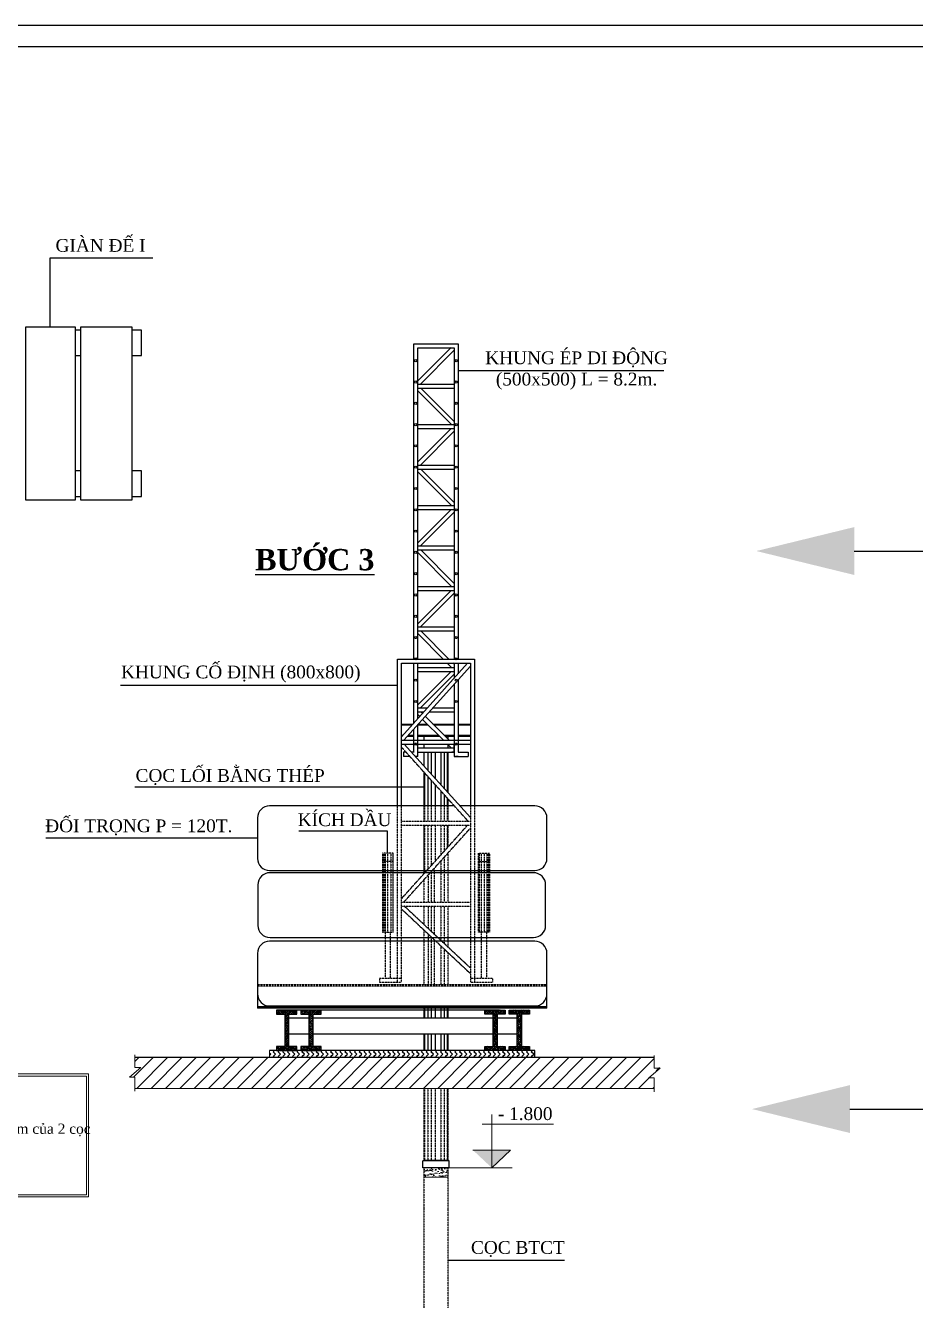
# Model space of a CAD drawing. Extents: x -134084 to 44078, y -38908 to 20492.
# Drawn here: x -103354 to -82447, y -9440 to 20492 of the extents above; entities that cross this region are included whole.
import ezdxf

# ---------------------------------------------------------------- set-up
doc = ezdxf.new("R2010")
doc.units = 0
doc.header["$MEASUREMENT"] = 0
doc.linetypes.add('HIDDEN', pattern=[0.375, 0.25, -0.125])
doc.layers.get('0').update_dxf_attribs({"linetype": 'CONTINUOUS'})
for name, color, linetype in [('D', 1, 'CONTINUOUS'), ('DIM', 8, 'CONTINUOUS'), ('TEXT', 3, 'CONTINUOUS'), ('THAY', 4, 'CONTINUOUS'), ('THEPPHU', 30, 'CONTINUOUS'), ('V', 2, 'CONTINUOUS')]:
    doc.layers.add(name, color=color, linetype=linetype)
doc.layers.add('KICTHUOC', color=3, linetype='CONTINUOUS', lineweight=20)
doc.styles.add('AVO', font='', dxfattribs={"width": 1.2})
doc.styles.add('M1', font='arial.ttf')
doc.styles.get('AVO').set_extended_font_data('VNI-Avo')
doc.dimstyles.new('ISO-25_WS', dxfattribs={"dimtxt": 2.5, "dimasz": 2.5, "dimexe": 1.25, "dimexo": 0.625, "dimtad": 1, "dimdec": 4, "dimdsep": 46, "dimtxsty": 'Standard', "dimcen": 2.5, "dimadec": 0, "dimazin": 0, "dimtfac": 1, "dimtdec": 4, "dimtmove": 0, "dimatfit": 3, "dimfxl": 1, "dimtolj": 1, "dimtzin": 0, "dimarcsym": 0})
pattern_1 = [(45, (-224422.72, 44243.232), (-22.45064, 22.45064), []), (135, (-224422.72, 44243.232), (-67.351921, 22.45064), [79.375, -47.625])]

msp = doc.modelspace()

# ---------------------------------------------------------------- hatches: boundary and pattern name
at = {"linetype": 'Continuous'}
h = msp.add_hatch(dxfattribs=at)
h.set_pattern_fill('ANSI38', color=4, scale=10, style=0)
h.set_pattern_definition(pattern_1)
h.paths.add_polyline_path([(-92370.3, -3190.2), (-92275.3, -3190.2), (-92275.3, -2810.2), (-92370.3, -2810.2)])
h.paths.add_polyline_path([(-91705.3, -2715.2), (-91515.3, -2715.2), (-91515.3, -2620.2), (-91990.3, -2620.2), (-91990.3, -2715.2), (-91800.3, -2715.2), (-91800.3, -3475.2), (-91990.3, -3475.2), (-91990.3, -3570.2), (-91515.3, -3570.2), (-91515.3, -3475.2), (-91705.3, -3475.2)])
h.paths.add_polyline_path([(-92275.3, -3190.2), (-92370.3, -3190.2), (-92370.3, -3475.2), (-92560.3, -3475.2), (-92560.3, -3570.2), (-92085.3, -3570.2), (-92085.3, -3475.2), (-92275.3, -3475.2)])
h.paths.add_polyline_path([(-92275.3, -2715.2), (-92085.3, -2715.2), (-92085.3, -2620.2), (-92560.3, -2620.2), (-92560.3, -2715.2), (-92370.3, -2715.2), (-92370.3, -2810.2), (-92275.3, -2810.2)])
h = msp.add_hatch()
h.set_pattern_fill('ZIGZAG', color=3, scale=25, angle=45, style=0)
h.set_pattern_definition([(45, (-225501.92, -6067.79), (1e-14, 112.2532), [79.375, -79.375]), (135, (-225445.8, -6011.665), (-112.2532, 1e-14), [79.375, -79.375])])
h.paths.add_polyline_path([(-91389.8, -3571), (-97619.5, -3571), (-97619.5, -3736.8), (-91389.8, -3736.8)])
at = {"layer": 'KICTHUOC'}
h = msp.add_hatch(dxfattribs=at)
h.set_pattern_fill('ANSI38', color=4, scale=10, style=0)
h.set_pattern_definition(pattern_1)
h.paths.add_polyline_path([(-97169.4, -2715.2), (-96979.4, -2715.2), (-96979.4, -2620.2), (-97454.4, -2620.2), (-97454.4, -2715.2), (-97264.4, -2715.2), (-97264.4, -3475.2), (-97454.4, -3475.2), (-97454.4, -3570.2), (-96979.4, -3570.2), (-96979.4, -3475.2), (-97169.4, -3475.2)])
h.paths.add_polyline_path([(-96599.4, -2810.2), (-96694.4, -2810.2), (-96694.4, -3190.2), (-96599.4, -3190.2)])
h.paths.add_polyline_path([(-96599.4, -3190.2), (-96694.4, -3190.2), (-96694.4, -3475.2), (-96884.4, -3475.2), (-96884.4, -3570.2), (-96409.4, -3570.2), (-96409.4, -3475.2), (-96599.4, -3475.2)])
h.paths.add_polyline_path([(-96409.4, -2620.2), (-96884.4, -2620.2), (-96884.4, -2715.2), (-96694.4, -2715.2), (-96694.4, -2810.2), (-96599.4, -2810.2), (-96599.4, -2715.2), (-96409.4, -2715.2)])
h = msp.add_hatch(dxfattribs=at)
h.set_pattern_fill('ANSI31', color=256, scale=75, style=0)
h.set_pattern_definition([(45, (-241529.82, -25364.3), (-168.3798, 168.3798), [])])
h.paths.add_polyline_path([(-88587.1, -4459.4), (-88587.1, -4196.9), (-88715.1, -4196.9), (-88448.1, -3969.1), (-88585.1, -3969.1), (-88585.1, -3736.8), (-100783.3, -3736.8), (-100783.3, -3969.1), (-100646.2, -3969.1), (-100913.2, -4196.9), (-100785.2, -4196.9), (-100785.2, -4459.4)])
h = msp.add_hatch(dxfattribs=at)
h.set_pattern_fill('AR-CONC', color=256, style=0)
h.set_pattern_definition([(50, (-262177.51, -28462.86), (182.18467, -15.93909), [19.05, -209.55]), (355, (-262177.51, -28462.86), (-35.24283, 191.05664), [15.24, -167.64]), (100.451, (-262162.33, -28464.2), (146.9425, 175.11669), [16.19, -178.09]), (46.1842, (-262177.5, -28412.06), (271.07904, -42.04233), [28.575, -314.325]), (96.6356, (-262154.92, -28415.57), (237.40423, 247.42556), [24.285, -267.135]), (351.184, (-262177.5, -28412.06), (237.4046, 247.4251), [22.86, -251.46]), (21, (-262152.11, -28424.76), (151.61488, -102.26552), [19.05, -209.55]), (326, (-262152.11, -28424.76), (61.80203, 184.18797), [15.24, -167.64]), (71.4514, (-262139.48, -28433.29), (213.41649, 81.92286), [16.19, -178.09]), (37.5, (-262177.51, -28462.864), (3.088603, 84.55504), [0, -165.608, 0, -170.18, 0, -168.275]), (7.5, (-262177.51, -28462.86), (66.819663, 100.180575), [0, -97.028, 0, -161.798, 0, -64.135]), (327.5, (-262234.15, -28462.864), (135.590595, -5.728744), [0, -63.5, 0, -198.12, 0, -262.89]), (317.5, (-262259.55, -28462.86), (148.12918, 25.42649), [0, -82.55, 0, -131.572, 0, -186.69])])
h.paths.add_polyline_path([(-93426.7, -6547.7), (-93426.7, -6323.1), (-93996.7, -6323.1), (-93996.7, -6547.7)])

# ---------------------------------------------------------------- linework, layer by layer
at = {"color": 2}
for p, q in [((-94234, 5619.4), (-94234, 13021.4)), ((-94234, 13021.4), (-93189, 13021.4)), ((-93189, 13021.4), (-93189, 5619.4)), ((-94614.2, 2173.5), (-94614.2, 5619.4)), ((-94614.2, 5619.4), (-92809.2, 5619.4)), ((-94234, 4112.6), (-94234, 5524.4)), ((-93189, 5524.4), (-93189, 5273.7)), ((-92809.2, 5619.4), (-92809.2, 2173.5)), ((-93189, 5131.7), (-93189, 3429.7)), ((-94234, 3429), (-94234, 3970.6)), ((-93996.7, 3806.9), (-93996.7, 3714)), ((-93628.9, 3806.9), (-93996.7, 3806.9)), ((-93996.7, 3619), (-93996.7, 3524)), ((-93426.7, 3806.9), (-93494.5, 3806.9)), ((-93426.7, 3739.2), (-93426.7, 3806.9)), ((-93426.7, 3524), (-93426.7, 3604.8)), ((-94472.2, 3429.7), (-94472.2, 3334.7)), ((-94412.7, 3429.7), (-94472.2, 3429.7)), ((-94327.2, 3334.7), (-94472.2, 3334.7)), ((-94234.5, 3429.7), (-94284.9, 3429.7)), ((-94139, 3334.7), (-94199.4, 3334.7)), ((-93996.7, 3429), (-93996.7, 3109.6)), ((-93901.7, 3429), (-93901.7, 3004)), ((-93825.7, 3429), (-93825.7, 2919.6)), ((-93730.7, 3429), (-93730.7, 2814)), ((-93597.7, 3429), (-93597.7, 2666.2)), ((-93521.7, 3429), (-93521.7, 2581.8)), ((-93445.7, 3429), (-93445.7, 2497.3)), ((-93426.7, 2476.2), (-93426.7, 3429)), ((-93284, 3334.7), (-92951.3, 3334.7)), ((-93189, 3334.7), (-93249.4, 3334.7)), ((-93189, 3429.7), (-92951.3, 3429.7)), ((-92951.3, 3429.7), (-92951.3, 3334.7)), ((-93996.7, 2967.5), (-93996.7, 2173.5)), ((-93977.7, 2946.4), (-93977.7, 2173.5)), ((-93901.7, 2862), (-93901.7, 2173.5)), ((-93825.7, 2777.5), (-93825.7, 2173.5)), ((-93730.7, 2672), (-93730.7, 2173.5)), ((-93597.7, 2524.2), (-93597.7, 2173.5)), ((-93521.7, 2439.8), (-93521.7, 2173.5)), ((-93282.1, 2173.5), (-97619.5, 2173.5)), ((-93445.7, 2355.3), (-93445.7, 2173.5)), ((-93426.7, 2173.5), (-93426.7, 2334.2)), ((-91389.8, 2173.5), (-93154.3, 2173.5)), ((-97904.5, 1888.5), (-97904.5, 938.5)), ((-91104.8, 938.5), (-91104.8, 1888.5)), ((-93996.7, 1719), (-93996.7, 576.6)), ((-97619.5, 653.5), (-91389.8, 653.5)), ((-91420.6, 602.7), (-97609, 602.7)), ((-97894, 317.7), (-97894, -632.3)), ((-91135.6, -632.3), (-91135.6, 317.7)), ((-91389.8, -1005.4), (-97619.5, -1005.4)), ((-97609, -917.3), (-91420.6, -917.3)), ((-97904.5, -1290.4), (-97904.5, -2240.4)), ((-91104.8, -2240.4), (-91104.8, -1290.4)), ((-92215.8, -2620.2), (-97454.4, -2620.2)), ((-93996.7, -2620.2), (-93996.7, -2810.2)), ((-93977.7, -2575.4), (-93977.7, -2810.2)), ((-93901.7, -2575.4), (-93901.7, -2810.2)), ((-93825.7, -2575.4), (-93825.7, -2810.2)), ((-93730.7, -2575.4), (-93730.7, -2810.2)), ((-93597.7, -2575.4), (-93597.7, -2810.2)), ((-93521.7, -2575.4), (-93521.7, -2810.2)), ((-93445.7, -2575.4), (-93445.7, -2810.2)), ((-93426.7, -2810.2), (-93426.7, -2620.2)), ((-96694.4, -2810.2), (-97169.4, -2810.2)), ((-92370.3, -2810.2), (-96599.4, -2810.2)), ((-91800.3, -2810.2), (-92275.3, -2810.2)), ((-91781.2, -2810.2), (-91781.2, -2810.2)), ((-96694.4, -3190.2), (-97169.4, -3190.2)), ((-92370.3, -3190.2), (-96599.4, -3190.2)), ((-93996.7, -3190.2), (-93996.7, -3571)), ((-93977.7, -3190.2), (-93977.7, -3571)), ((-93901.7, -3190.2), (-93901.7, -3571)), ((-93825.7, -3190.2), (-93825.7, -3571)), ((-93730.7, -3190.2), (-93730.7, -3571)), ((-93597.7, -3190.2), (-93597.7, -3571)), ((-93521.7, -3190.2), (-93521.7, -3571)), ((-93445.7, -3190.2), (-93445.7, -3571)), ((-93426.7, -3571), (-93426.7, -3190.2)), ((-91800.3, -3190.2), (-92275.3, -3190.2)), ((-91389.8, -3571), (-97619.5, -3571)), ((-91389.8, -3736.8), (-91389.8, -3571)), ((-91389.8, -3736.8), (-97619.5, -3736.8)), ((-94016.6, -6323.1), (-94016.6, -6161)), ((-93405.2, -6164.1), (-94016.6, -6164.1)), ((-93426.7, -6156.8), (-93996.7, -6156.8)), ((-93996.7, -6156.8), (-93426.7, -6156.8)), ((-93405.2, -6323.1), (-93405.2, -6161)), ((-93405.2, -6323.1), (-94016.6, -6323.1))]:
    msp.add_line(p, q, dxfattribs=at)
at = {"color": 3, "linetype": 'Continuous'}
for p, q in [((-94139, 12146.7), (-93356.7, 12929)), ((-94139, 5619.4), (-94139, 12926.4)), ((-94139, 12926.4), (-93284, 12926.4)), ((-93284, 12926.4), (-93284, 5619.4)), ((-94077.4, 12074), (-93284, 12867.4)), ((-94139, 12074), (-93284, 12074)), ((-94139, 11979), (-93284, 11979)), ((-93284, 11196.4), (-94066.6, 11979)), ((-93345.9, 11124), (-94139, 11917)), ((-94139, 11124), (-93284, 11124)), ((-94139, 11029), (-93284, 11029)), ((-94139, 10246.7), (-93356.7, 11029)), ((-94077.4, 10174), (-93284, 10967.4)), ((-94139, 10174), (-93284, 10174)), ((-94139, 10079), (-93284, 10079)), ((-93345.9, 9224), (-94139, 10017)), ((-93284, 9296.4), (-94066.6, 10079)), ((-94139, 9224), (-93284, 9224)), ((-94139, 8346.7), (-93356.7, 9129)), ((-94139, 9129), (-93284, 9129)), ((-94077.4, 8274), (-93284, 9067.4)), ((-94139, 8274), (-93284, 8274)), ((-94139, 8179), (-93284, 8179)), ((-93345.9, 7324), (-94139, 8117)), ((-93284, 7396.4), (-94066.6, 8179)), ((-94139, 7324), (-93284, 7324)), ((-94139, 6446.7), (-93356.7, 7229)), ((-94139, 7229), (-93284, 7229)), ((-94077.4, 6374), (-93284, 7167.4)), ((-94139, 6374), (-93284, 6374)), ((-94139, 6279), (-93284, 6279)), ((-93541.3, 5619.4), (-94139, 6217)), ((-93407, 5619.4), (-94066.6, 6279)), ((-94519.2, 2173.5), (-94519.2, 5524.4)), ((-94519.2, 5524.4), (-92904.2, 5524.4)), ((-94519.2, 3795.7), (-92968.3, 5519)), ((-94465, 3714), (-92904.2, 5448.1)), ((-94139, 4218.2), (-94139, 5524.4)), ((-94139, 5424), (-93284, 5424)), ((-93345.9, 5424), (-93446.3, 5524.4)), ((-93284, 5496.4), (-93312, 5524.4)), ((-93284, 5524.4), (-93284, 5168.2)), ((-92904.2, 5524.4), (-92904.2, 2173.5)), ((-94139, 4546.7), (-93356.7, 5329)), ((-94139, 5329), (-93284, 5329)), ((-94077.4, 4474), (-93284, 5267.4)), ((-93284, 5026.2), (-93284, 3334.7)), ((-94139, 4474), (-93908.8, 4474)), ((-94139, 4379), (-93994.3, 4379)), ((-94092.2, 4270.2), (-94139, 4317)), ((-94028.5, 4340.9), (-94066.6, 4379)), ((-93535.9, 3714), (-94024.9, 4202.9)), ((-93401.6, 3714), (-93961.2, 4273.7)), ((-93866.5, 4379), (-93284, 4379)), ((-93781, 4474), (-93284, 4474)), ((-94139, 3334.7), (-94139, 4076.2)), ((-94519.2, 3714), (-92904.2, 3714)), ((-94519.2, 3619), (-92904.2, 3619)), ((-92904.2, 1895.7), (-94455.2, 3619)), ((-94234, 3429), (-94234, 3619)), ((-94139, 3334.7), (-94139, 3619)), ((-93345.9, 3524), (-93440.9, 3619)), ((-93284, 3596.4), (-93306.6, 3619)), ((-93284, 3429), (-93284, 3619)), ((-93284, 3619), (-93284, 3334.7)), ((-93284, 3524), (-94139, 3524)), ((-93285.5, 3429), (-94138, 3429)), ((-93284.5, 3429.7), (-93334.9, 3429.7)), ((-97904.5, -2027.7), (-97904.5, -2575.4)), ((-91104.8, -2575.4), (-91104.8, -2027.7)), ((-91104.8, -2545.3), (-97904.5, -2545.3)), ((-91104.8, -2575.4), (-97904.5, -2575.4)), ((-97619.5, -2525.4), (-91389.8, -2525.4))]:
    msp.add_line(p, q, dxfattribs=at)
at = {"color": 1, "linetype": 'Continuous'}
for p, q in [((-94519.2, 4094.2), (-94250.6, 4094.2)), ((-94519.2, 4075.2), (-94267.7, 4075.2)), ((-94139.9, 4075.2), (-93897.1, 4075.2)), ((-94122.8, 4094.2), (-93916.1, 4094.2)), ((-93781.8, 4094.2), (-93284, 4094.2)), ((-93762.8, 4075.2), (-93284, 4075.2)), ((-93189, 4094.2), (-92904.2, 4094.2)), ((-93189, 4075.2), (-92904.2, 4075.2)), ((-94519.2, 3828.2), (-94490, 3828.2)), ((-94519.2, 3809.2), (-94507.1, 3809.2)), ((-94379.3, 3809.2), (-94234, 3809.2)), ((-94362.2, 3828.2), (-94234, 3828.2)), ((-94139, 3828.2), (-93650.1, 3828.2)), ((-94139, 3809.2), (-93631.1, 3809.2)), ((-93515.8, 3828.2), (-93284, 3828.2)), ((-93496.8, 3809.2), (-93284, 3809.2)), ((-93189, 3828.2), (-92904.2, 3828.2)), ((-93189, 3809.2), (-92904.2, 3809.2))]:
    msp.add_line(p, q, dxfattribs=at)
at = {"color": 3, "linetype": 'HIDDEN'}
for p, q in [((-92958.5, 1814), (-94519.2, 3548.1)), ((-94614.2, -1965.1), (-94614.2, 2173.5)), ((-94519.2, -1965.1), (-94519.2, 2173.5)), ((-92904.2, 2173.5), (-92904.2, -1965.1)), ((-92809.2, 2173.5), (-92809.2, -1965.1)), ((-94519.2, 1814), (-92904.2, 1814)), ((-94519.2, 1719), (-92904.2, 1719)), ((-93610, 864), (-92904.2, 1648.1)), ((-94938.6, 1059.9), (-94938.6, 866)), ((-94908.3, 1059.9), (-94908.3, 866)), ((-94847.7, 1059.9), (-94847.7, 866)), ((-94774.9, 1059.9), (-94774.9, 866)), ((-94726.4, 1059.9), (-94726.4, 866)), ((-92697.1, 1059.9), (-92697.1, 866)), ((-92648.6, 1059.9), (-92648.6, 866)), ((-92575.8, 1059.9), (-92575.8, 866)), ((-92515.2, 1059.9), (-92515.2, 866)), ((-92484.9, 1059.9), (-92484.9, 866)), ((-94938.6, 866), (-94938.6, -794.4)), ((-94908.3, 866), (-94908.3, -794.4)), ((-94847.7, 866), (-94847.7, -794.4)), ((-94774.9, 866), (-94774.9, -794.4)), ((-94726.4, 866), (-94726.4, -794.4)), ((-94519.2, -3.9), (-93738.1, 864)), ((-94465, -85.6), (-93610.3, 864)), ((-92697.1, 866), (-92697.1, -794.4)), ((-92648.6, 866), (-92648.6, -794.4)), ((-92575.8, 866), (-92575.8, -794.4)), ((-92515.2, 866), (-92515.2, -794.4)), ((-92484.9, 866), (-92484.9, -794.4)), ((-94519.2, -85.6), (-92904.2, -85.6)), ((-94519.2, -180.6), (-92904.2, -180.6)), ((-94087.4, -656), (-94519.2, -251.5)), ((-93947.1, -656), (-94455.2, -180.6)), ((-92904.2, -1631.8), (-93183.8, -1370.2)), ((-92904.2, -1764.3), (-93183.8, -1502.4)), ((-91104.8, -2027.7), (-97904.5, -2027.7)), ((-91104.8, -2057.8), (-97904.5, -2057.8)), ((-95041.7, -1870.1), (-95041.7, -1965.1)), ((-95041.7, -1870.1), (-94519.2, -1870.1)), ((-95041.7, -1965.1), (-94519.2, -1965.1)), ((-92904.2, -1870.1), (-92381.7, -1870.1)), ((-92904.2, -1965.1), (-92381.7, -1965.1)), ((-92381.7, -1870.1), (-92381.7, -1965.1)), ((-93996.7, -4459.4), (-93996.7, -6156.8)), ((-93977.7, -4459.4), (-93977.7, -6156.8)), ((-93901.7, -4459.4), (-93901.7, -6156.8)), ((-93825.7, -4459.4), (-93825.7, -6156.8)), ((-93730.7, -4459.4), (-93730.7, -6156.8)), ((-93597.7, -4459.4), (-93597.7, -6156.8)), ((-93521.7, -4459.4), (-93521.7, -6156.8)), ((-93445.7, -4459.4), (-93445.7, -6156.8)), ((-93426.7, -6156.8), (-93426.7, -4459.4)), ((-93996.7, -6322.6), (-93996.7, -7284.6)), ((-93426.7, -7284.6), (-93426.7, -6321.6)), ((-93996.7, -7284.6), (-93996.7, -9704.6)), ((-93426.7, -9704.6), (-93426.7, -7284.6))]:
    msp.add_line(p, q, dxfattribs=at)
at = {"color": 2, "linetype": 'HIDDEN'}
for p, q in [((-93996.7, 2173.5), (-93996.7, 1814)), ((-93977.7, 2173.5), (-93977.7, 1814)), ((-93901.7, 2173.5), (-93901.7, 1814)), ((-93825.7, 2173.5), (-93825.7, 1814)), ((-93730.7, 2173.5), (-93730.7, 1814)), ((-93597.7, 2173.5), (-93597.7, 1814)), ((-93521.7, 2173.5), (-93521.7, 1814)), ((-93445.7, 2173.5), (-93445.7, 1814)), ((-93426.7, 1814), (-93426.7, 2173.5)), ((-93977.7, 1719), (-93977.7, 597.7)), ((-93901.7, 1719), (-93901.7, 682.2)), ((-93825.7, 1719), (-93825.7, 766.6)), ((-93737.8, 864), (-92968.3, 1719)), ((-93730.7, 1719), (-93730.7, 864)), ((-93597.7, 1719), (-93597.7, 1019.6)), ((-93521.7, 1719), (-93521.7, 1104)), ((-93445.7, 1719), (-93445.7, 1188.4)), ((-93426.7, 1209.6), (-93426.7, 1719)), ((-93521.7, 962), (-93521.7, -85.6)), ((-93426.7, -85.6), (-93426.7, 1067.5)), ((-93825.7, 624.6), (-93825.7, -85.6)), ((-93750.7, 707.9), (-93750.7, -85.6)), ((-93597.7, 877.5), (-93597.7, -85.6)), ((-93996.7, 434.6), (-93996.7, -85.6)), ((-93891.7, 551.3), (-93891.7, -85.6)), ((-93996.7, -180.6), (-93996.7, -609.6)), ((-93891.7, -180.6), (-93891.7, -698.5)), ((-93825.7, -180.6), (-93825.7, -769.6)), ((-93750.7, -180.6), (-93750.7, -858.5)), ((-93597.7, -180.6), (-93597.7, -982.9)), ((-93521.7, -180.6), (-93521.7, -1054)), ((-93426.7, -1142.9), (-93426.7, -180.6)), ((-93996.7, -740.9), (-93996.7, -2027.7)), ((-93891.7, -829.9), (-93891.7, -2027.7)), ((-93825.7, -901.1), (-93825.7, -2027.7)), ((-93750.7, -990.1), (-93750.7, -2027.7)), ((-93597.7, -1114.7), (-93597.7, -2027.7)), ((-93521.7, -1185.9), (-93521.7, -2027.7)), ((-93426.7, -2027.7), (-93426.7, -1274.9)), ((-93996.7, -2575.4), (-93996.7, -2620.2)), ((-93426.7, -2620.2), (-93426.7, -2575.4))]:
    msp.add_line(p, q, dxfattribs=at)
at = {"color": 3, "linetype": 'HIDDEN'}
for points in [[(-94714.3, 866), (-94714.3, 1059.9), (-94968.9, 1059.9), (-94968.9, 859.9)], [(-92709.2, 866), (-92709.2, 1059.9), (-92454.6, 1059.9), (-92454.6, 859.9)], [(-94714.3, -648.9), (-94714.3, 866), (-94968.9, 866), (-94968.9, -655)], [(-92709.2, -648.9), (-92709.2, 866), (-92454.6, 866), (-92454.6, -655)], [(-94968.9, -655), (-94968.9, -794.4), (-94714.3, -794.4), (-94714.3, -648.9)], [(-94902.2, -794.4), (-94902.2, -1873)], [(-94781, -1873), (-94781, -794.4)], [(-94087.4, -656), (-93183.8, -1502.4)], [(-93947.1, -656), (-93183.8, -1370.2)], [(-92454.6, -655), (-92454.6, -794.4), (-92709.2, -794.4), (-92709.2, -648.9)], [(-92642.5, -1873), (-92642.5, -794.4)], [(-92521.3, -794.4), (-92521.3, -1873)]]:
    msp.add_lwpolyline(points, dxfattribs=at)
at = {"color": 2}
for points in [[(-97454.4, -3570.2), (-96979.4, -3570.2), (-96979.4, -3475.2), (-97169.4, -3475.2), (-97169.4, -2715.2), (-96979.4, -2715.2), (-96979.4, -2620.2), (-97454.4, -2620.2), (-97454.4, -2715.2), (-97264.4, -2715.2), (-97264.4, -3475.2), (-97454.4, -3475.2)], [(-96884.4, -3570.2), (-96409.4, -3570.2), (-96409.4, -3475.2), (-96599.4, -3475.2), (-96599.4, -2715.2), (-96409.4, -2715.2), (-96409.4, -2620.2), (-96884.4, -2620.2), (-96884.4, -2715.2), (-96694.4, -2715.2), (-96694.4, -3475.2), (-96884.4, -3475.2)], [(-92085.3, -3570.2), (-92560.3, -3570.2), (-92560.3, -3475.2), (-92370.3, -3475.2), (-92370.3, -2715.2), (-92560.3, -2715.2), (-92560.3, -2620.2), (-92085.3, -2620.2), (-92085.3, -2715.2), (-92275.3, -2715.2), (-92275.3, -3475.2), (-92085.3, -3475.2)], [(-91515.3, -3570.2), (-91990.3, -3570.2), (-91990.3, -3475.2), (-91800.3, -3475.2), (-91800.3, -2715.2), (-91990.3, -2715.2), (-91990.3, -2620.2), (-91515.3, -2620.2), (-91515.3, -2715.2), (-91705.3, -2715.2), (-91705.3, -3475.2), (-91515.3, -3475.2)]]:
    msp.add_lwpolyline(points, close=True, dxfattribs=at)
at = {"color": 3, "linetype": 'Continuous'}
for centre in [(-94187.5, 12622.7), (-93237.5, 12622.7), (-94187.5, 12122.7), (-93237.5, 12122.7), (-94187.5, 11622.7), (-93237.5, 11622.7), (-94187.5, 11122.7), (-93237.5, 11122.7), (-94187.5, 10622.7), (-93237.5, 10622.7), (-94187.5, 10122.7), (-93237.5, 10122.7), (-94187.5, 9622.7), (-93237.5, 9622.7), (-94187.5, 9122.7), (-93237.5, 9122.7), (-94187.5, 8622.7), (-93237.5, 8622.7), (-94187.5, 8122.7), (-93237.5, 8122.7), (-94187.5, 7622.7), (-93237.5, 7622.7), (-94187.5, 7122.7), (-93237.5, 7122.7), (-94187.5, 6622.7), (-93237.5, 6622.7), (-94187.5, 6122.7), (-93237.5, 6122.7), (-94187.5, 5622.7), (-93237.5, 5622.7), (-94187.5, 5122.7), (-93237.5, 5122.7), (-94187.5, 4622.7), (-93237.5, 4622.7), (-94187.5, 3622.7), (-93237.5, 3622.7)]:
    msp.add_circle(centre, 25.2, dxfattribs=at)
at = {"color": 2}
for centre, start, end in [((-97619.5, 1888.5), 90, 180), ((-91389.8, 1888.5), 0, 90), ((-97619.5, 938.5), 180, 270), ((-91389.8, 938.5), 270, 0), ((-97609, 317.7), 90, 180), ((-91420.6, 317.7), 0, 90), ((-97609, -632.3), 180, 270), ((-91420.6, -632.3), 270, 0), ((-97619.5, -1290.4), 90, 180), ((-91389.8, -1290.4), 0, 90)]:
    msp.add_arc(centre, 285, start, end, dxfattribs=at)
at = {"color": 3, "linetype": 'Continuous'}
for centre, start, end in [((-97619.5, -2240.4), 180, 270), ((-91389.8, -2240.4), 270, 0)]:
    msp.add_arc(centre, 285, start, end, dxfattribs=at)
at = {"layer": 'D', "color": 3, "linetype": 'HIDDEN', "ltscale": 15}
for p, q in [((-83886.2, 8154.8), (-53716.6, 8154.8)), ((-83987.7, -4945.2), (-53716.6, -4945.2))]:
    msp.add_line(p, q, dxfattribs=at)
for points in [[(-83886.2, 8716.8), (-86186.2, 8154.8), (-83886.2, 7592.8), (-86186.2, 8154.8)], [(-83987.7, -4383.2), (-86287.7, -4945.2), (-83987.7, -5507.2), (-86287.7, -4945.2)]]:
    msp.add_trace(points, dxfattribs=at)
at = {"layer": 'DIM'}
msp.add_lwpolyline([(-49983.5, -38908), (-49983.5, 20492), (-134083.5, 20492), (-134083.5, -38908)], close=True, dxfattribs=at)
at = {"layer": 'KICTHUOC'}
for p, q in [((-97619.5, -3571), (-97619.5, -3736.8)), ((-100783.3, -3674.6), (-100783.3, -3969.1)), ((-88585.1, -3687.1), (-88585.1, -3981.6)), ((-100646.2, -3969.1), (-100913.2, -4196.9)), ((-100783.3, -3969.1), (-100646.2, -3969.1)), ((-88448.1, -3981.6), (-88715.1, -4209.4)), ((-88585.1, -3981.6), (-88448.1, -3981.6)), ((-100913.2, -4196.9), (-100785.2, -4196.9)), ((-100785.2, -4196.9), (-100785.2, -4524.6)), ((-88587.1, -4459.4), (-100783.3, -4459.4)), ((-88715.1, -4209.4), (-88587.1, -4209.4)), ((-88587.1, -4209.4), (-88587.1, -4537.1)), ((-92402.7, -6323.1), (-92402.7, -5073.7)), ((-92630.1, -5300.8), (-90952.5, -5300.8)), ((-91959.6, -5906.6), (-92845.7, -5906.6)), ((-92402.7, -6323.1), (-91959.6, -5906.6)), ((-93996.7, -6547.7), (-93426.7, -6547.7)), ((-93405.2, -6323.1), (-91920.8, -6323.1))]:
    msp.add_line(p, q, dxfattribs=at)
for points in [[(-114759.1, -4120.6), (-101869.7, -4120.6), (-101869.7, -7009), (-114759.1, -7009)], [(-114709.1, -4170.6), (-101919.7, -4170.6), (-101919.7, -6959), (-114709.1, -6959)]]:
    msp.add_lwpolyline(points, close=True, dxfattribs=at)
for points in [[(-92402.7, -6323.1), (-92845.7, -5906.6), (-92402.7, -5906.6), (-91959.6, -5906.6)], [(-92402.7, -6323.1), (-91959.6, -5906.6), (-92402.7, -5906.6), (-92845.7, -5906.6)], [(-92402.7, -5906.6), (-91959.6, -5906.6), (-92402.7, -5906.6), (-91959.6, -5906.6)], [(-92402.7, -5906.6), (-91959.6, -5906.6), (-91959.6, -5906.6), (-92402.7, -5906.6)]]:
    msp.add_solid(points, dxfattribs=at)
at = {"layer": 'THAY'}
msp.add_lwpolyline([(-50483.5, -38408), (-50483.5, 19992), (-133583.5, 19992), (-133583.5, -38408)], close=True, dxfattribs=at)
at = {"layer": 'THEPPHU', "color": 1}
msp.add_line((-88585.1, -3736.8), (-100783.3, -3736.8), dxfattribs=at)
at = {"layer": 'V', "linetype": 'ByBlock'}
for p, q in [((-103353.8, 13409.7), (-103353.8, 9355.6)), ((-102178.1, 13409.7), (-103353.8, 13409.7)), ((-102178.1, 9355.6), (-102178.1, 13409.7)), ((-102062.4, 13412.9), (-102062.4, 9358.7)), ((-100850.7, 13412.9), (-102062.4, 13412.9)), ((-100850.7, 9358.7), (-100850.7, 13412.9)), ((-103353.8, 9355.6), (-102178.1, 9355.6)), ((-102062.4, 9358.7), (-100850.7, 9358.7))]:
    msp.add_line(p, q, dxfattribs=at)
for points in [[(-102062.4, 13342.8), (-102178.1, 13342.8)], [(-100850.7, 12742.8), (-100631.7, 12742.8), (-100631.7, 13342.8), (-100850.7, 13342.8)], [(-102178.1, 12742.8), (-102062.4, 12742.8)], [(-102062.4, 10038.7), (-102178.1, 10038.7)], [(-100850.7, 9438.7), (-100631.7, 9438.7), (-100631.7, 10038.7), (-100850.7, 10038.7)], [(-102178.1, 9438.7), (-102062.4, 9438.7)]]:
    msp.add_lwpolyline(points, dxfattribs=at)

# ---------------------------------------------------------------- texts
at = {"color": 0, "linetype": 'ByBlock', "insert": (-91615.6, -5056.9), "char_height": 300, "attachment_point": 5}
msp.add_mtext('{\\fVNI-Times|b0|i0|c0|p2;- 1.800}', dxfattribs=at)
at = {"layer": 'TEXT', "linetype": 'Continuous', "attachment_point": 5, "style": 'M1'}
for s, insert, char_height in [('{\\fVNI-Times|b0|i0|c0|p2;GIAØN ÑEÁ I}', (-101591, 15326.9), 300), ('{\\fVNI-Times|b0|i0|c0|p2;KHUNG EÙP DI ÑOÄNG\\P(500x500) L = 8.2m.}', (-90408.4, 12392.6), 300), ('{\\fVNI-Times|b1|i0|c0|p2;\\LBÖÔÙC 3}', (-96558.4, 7948.9), 500), ('{\\fVNI-Times|b0|i0|c0|p2;KHUNG COÁ ÑÒNH (800x800)}', (-98297.3, 5267.1), 300), ('{\\fVNI-Times|b0|i0|c0|p2;COÏC LOÁI BAÈNG THEÙP}', (-98546.2, 2847.6), 300), ('{\\fVNI-Times|b0|i0|c0|p2;KÍCH DAÀU}', (-95857.8, 1845), 300), ('{\\fVNI-Times|b0|i0|c0|p2;ÑOÁI TROÏNG P = 120T.}', (-100692.1, 1666.7), 300), ('{\\fVNI-Times|b0|i0|c0|p2;COÏC BTCT}', (-91788, -8232), 300)]:
    msp.add_mtext(s, dxfattribs=dict(at, insert=insert, char_height=char_height))
at = {"layer": 'TEXT', "linetype": 'Continuous', "insert": (-114382.9, -4385.8), "char_height": 300, "width": 12723, "attachment_point": 1, "style": 'AVO'}
msp.add_mtext('{\\fVNI-Times|b0|i0|c0|p2;\\LBÖÔÙC 3:\\P\\fSymbol|b0|i0|c2|p18;\\H0.8005x;\\l  ·   \\fVNI-Times|b0|i0|c0|p2;Caåu ñoaïn coïc loùi ñöa vaøo khung eùp.\\P\\fSymbol|b0|i0|c2|p18;  ·   \\fVNI-Times|b0|i0|c0|p2;Ñaàu coïc loùi phaûi chuïp vaøo ñaàu coïc BTCT sao cho vöøa khích nhau vaø tim cuûa 2 coïc phaûi truøng nhau.\\P\\fSymbol|b0|i0|c2|p18;  ·   \\fVNI-Times|b0|i0|c0|p2;EÙp ñoaïn coïc loùi ñeå ñöa ñaàu coïc BTCT ñeán cao ñoä thieát keá.}', dxfattribs=at)

# ---------------------------------------------------------------- leaders
at = {"layer": 'KICTHUOC'}
for points in [[(-102777.3, 13409.7), (-102777.3, 15037.9), (-100365.5, 15037.9)], [(-93189, 12392.6), (-88356.1, 12392.6)], [(-94614.2, 4998.6), (-101120.8, 4998.6)], [(-93996.2, 2609.2), (-100782.1, 2609.2)], [(-94847.7, 1059.9), (-94847.7, 1580.5), (-96934.9, 1580.5)], [(-97904.5, 1413.5), (-102877.3, 1413.5)], [(-93426.7, -8494.6), (-90695, -8494.6)]]:
    msp.add_leader(points, dimstyle='ISO-25_WS', override={"dimgap": 0.625, "dimtad": 0}, dxfattribs=at)

doc.saveas('drawing.dxf')
